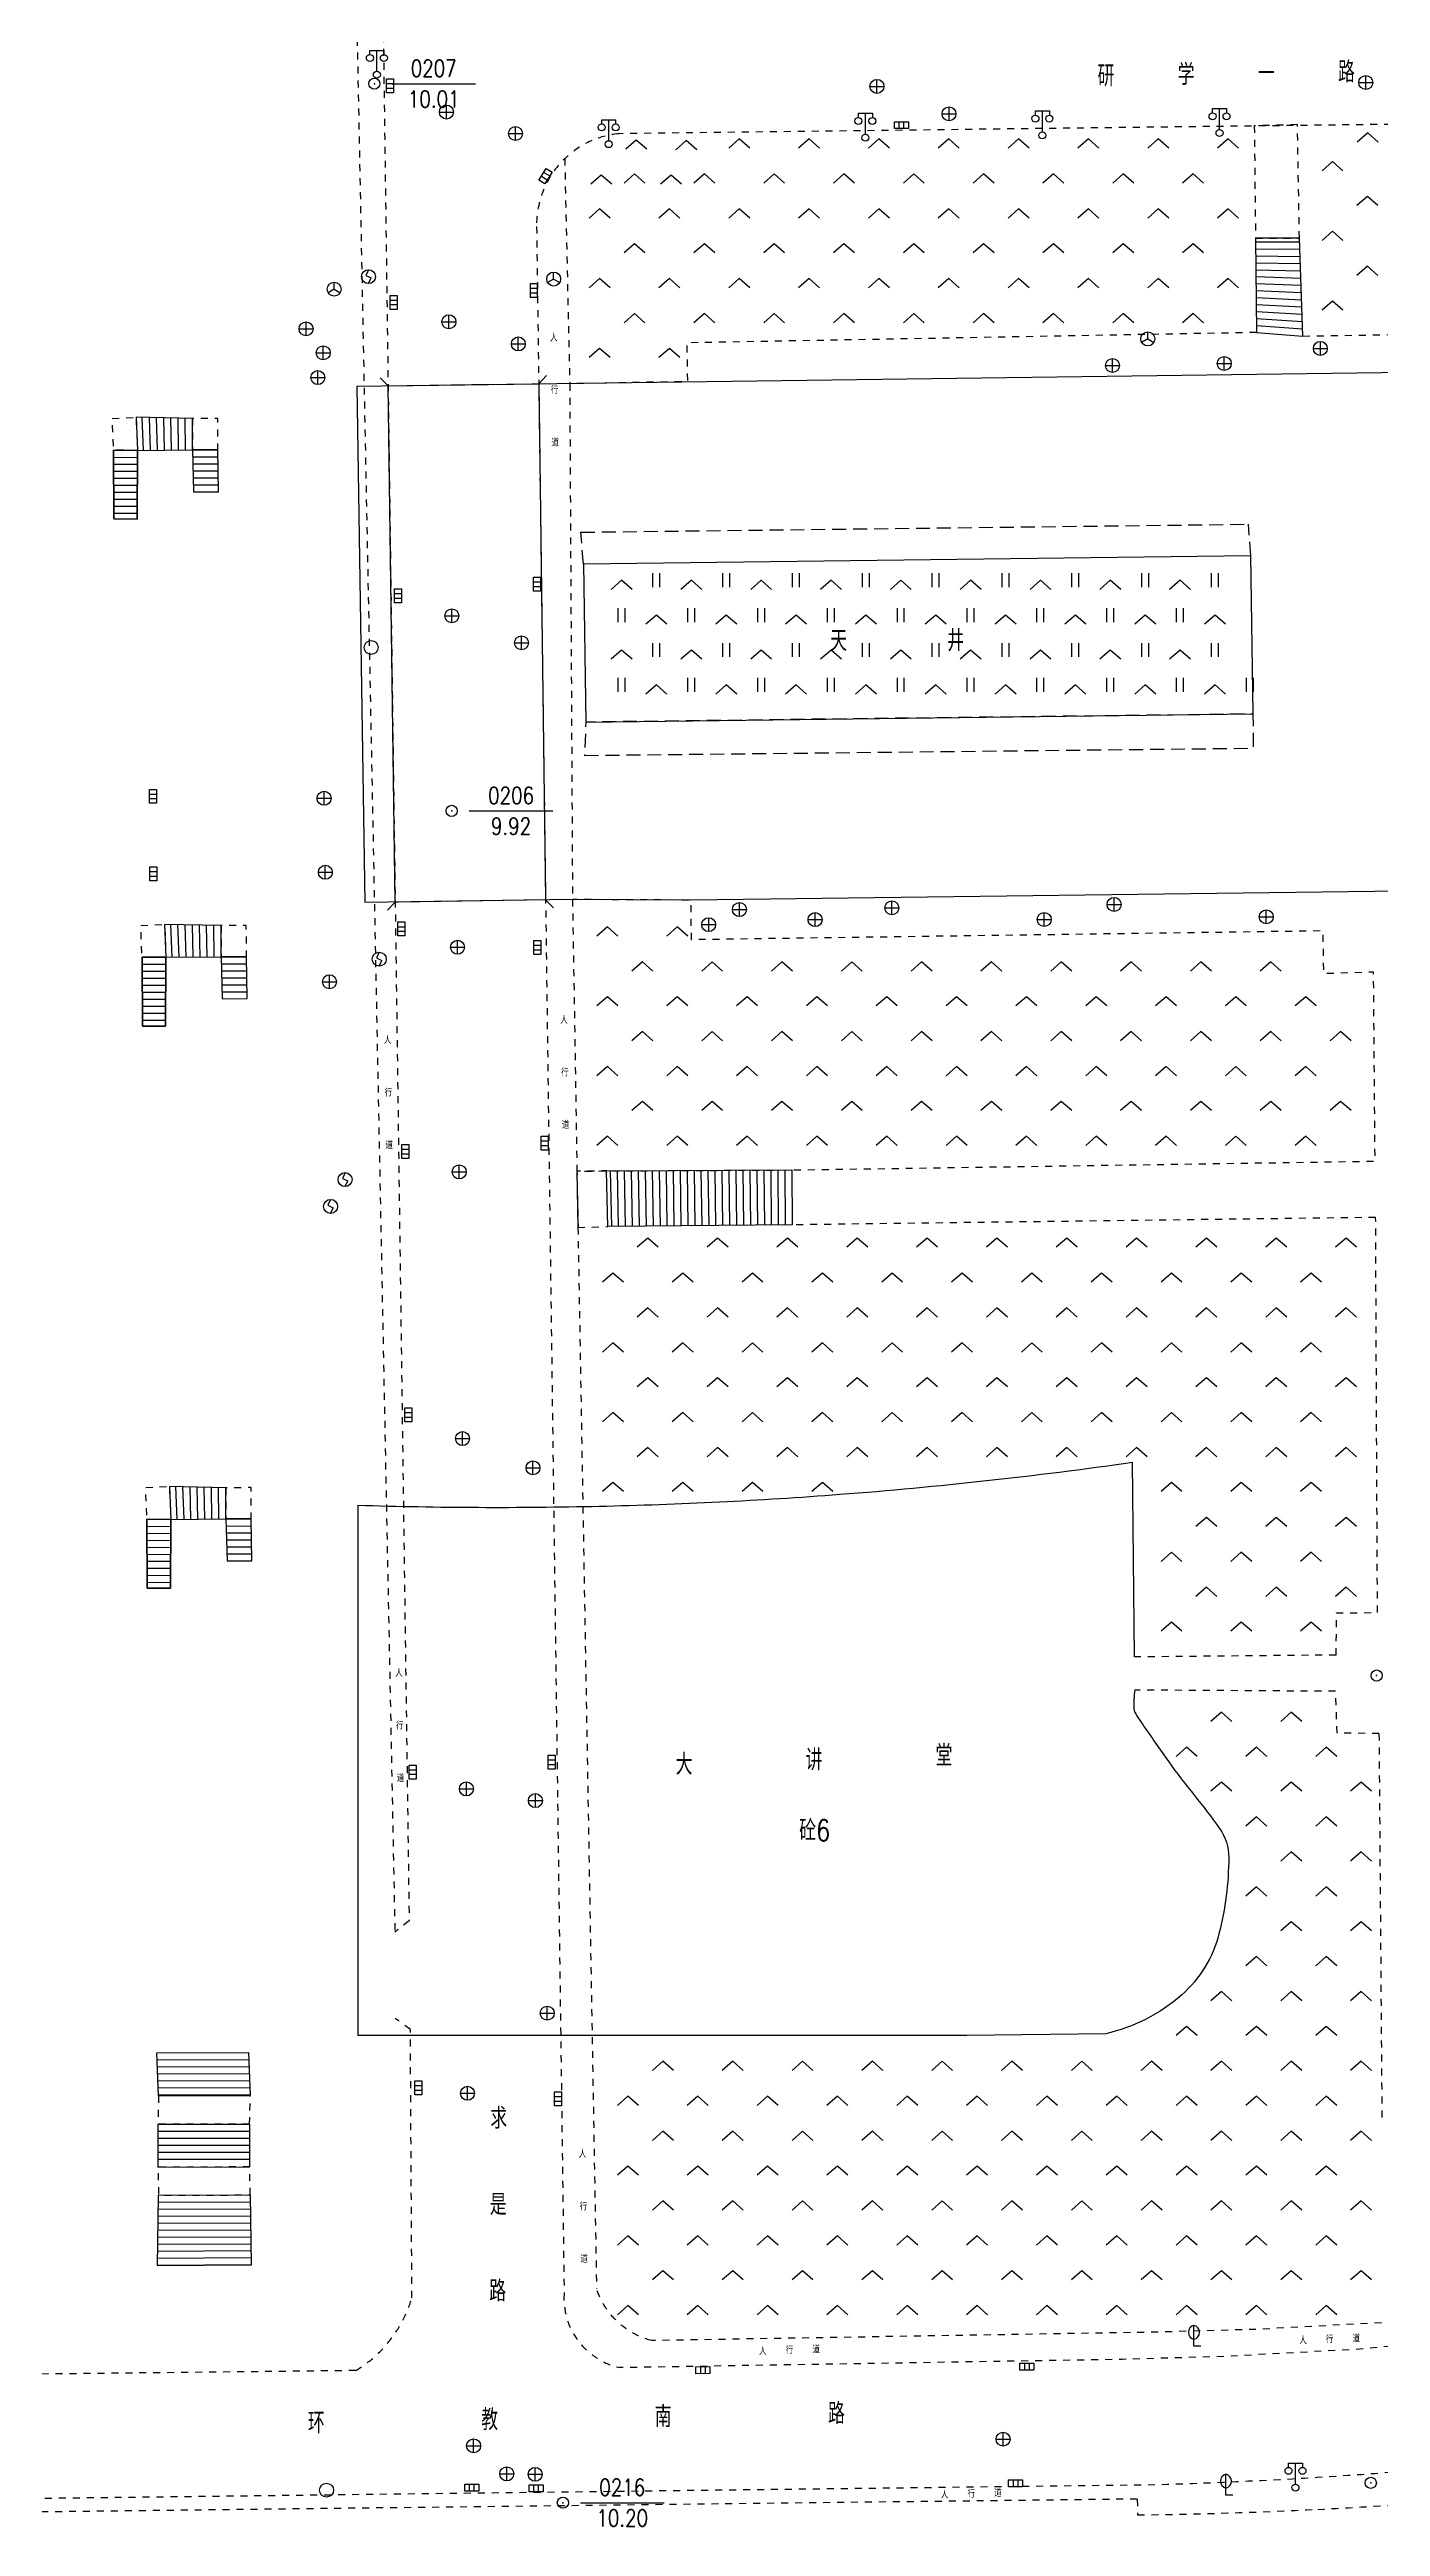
# Model space of a CAD drawing. Extents: x 1059 to 1761, y 608 to 1213.
# Drawn here: x 1550 to 1645.3, y 707.8 to 885.2 of the extents above; entities that cross this region are included whole.
import ezdxf
from ezdxf.enums import TextEntityAlignment as Align

# ---------------------------------------------------------------- set-up
doc = ezdxf.new("R2010")
doc.units = 0
doc.header["$LTSCALE"] = 0.5
doc.header["$PDSIZE"] = 0.2
doc.linetypes.add('X5', pattern=[3, 2, -1])
doc.linetypes.add('X6', pattern=[2, 1, -1])
doc.layers.get('0').update_dxf_attribs({"linetype": 'CONTINUOUS'})
doc.layers.add('ASSIST', color=7, linetype='CONTINUOUS', plot=False)
for name, color, linetype in [('DLDW', 11, 'CONTINUOUS'), ('DLSS', 4, 'CONTINUOUS'), ('GXYZ', 2, 'CONTINUOUS'), ('JMD', 6, 'CONTINUOUS'), ('KZD', 1, 'CONTINUOUS'), ('ZBTZ', 3, 'CONTINUOUS')]:
    doc.layers.add(name, color=color, linetype=linetype)
doc.styles.add('HZ', font='rs.shx', dxfattribs={"width": 0.8, "bigfont": 'hztxt.shx'})

# ---------------------------------------------------------------- blocks, each defined once
blk = doc.blocks.new('gc041')
for p, q in [((-1, 0.5), (1, 0.5)), ((-1, -0.5), (-1, 0.5)), ((-0.33, 0.5), (-0.33, -0.5)), ((0.33, 0.5), (0.33, -0.5)), ((1, 0.5), (1, -0.5)), ((1, -0.5), (-1, -0.5))]:
    blk.add_line(p, q)
blk = doc.blocks.new('gc043')
for p, q in [((-1, 0), (1, 0)), ((0, -1), (0, 1))]:
    blk.add_line(p, q)
blk.add_circle((0, 0), 1)
blk = doc.blocks.new('gc050')
for p, q in [((0, 1), (-0.38, 0.18)), ((-0.38, 0.18), (0.38, -0.18)), ((0, -1), (0.38, -0.18))]:
    blk.add_line(p, q)
blk.add_circle((0, 0), 1)
blk = doc.blocks.new('gc188')
blk.add_circle((0, 0), 1)
blk = doc.blocks.new('gc048')
for q in [(-0.87, -0.5), (0, 1), (0.87, -0.5)]:
    blk.add_line((0, 0), q)
blk.add_circle((0, 0), 1)
blk = doc.blocks.new('gc097')
for p, q in [((-1, 2.9), (-1, 3.5)), ((-1, 3.5), (1, 3.5)), ((0, 0.5), (0, 3.5)), ((1, 3.5), (1, 2.9))]:
    blk.add_line(p, q)
for centre in [(-1, 2.4), (0, 0), (1, 2.4)]:
    blk.add_circle(centre, 0.5)
blk = doc.blocks.new('gc143')
for p, q in [((0, 0), (0, 3)), ((1, 0), (0, 0))]:
    blk.add_line(p, q)
for centre, start, end in [((0.225, 2), 102.68038, 257.31962), ((-0.225, 2), 282.68038, 77.31962)]:
    blk.add_arc(centre, 1.025, start, end)
blk = doc.blocks.new('gc211')
for p, q in [((0, 0), (-1.5, -1.32)), ((1.5, -1.32), (0, 0))]:
    blk.add_line(p, q)
blk = doc.blocks.new('gc117')
blk.add_circle((0, 0), 0.8)
blk.add_point((0, 0))
blk = doc.blocks.new('gc121')
for p, q in [((-0.5, -1), (-0.5, 1)), ((0.5, -1), (0.5, 1))]:
    blk.add_line(p, q)

msp = doc.modelspace()

# ---------------------------------------------------------------- linework, layer by layer
at = {"linetype": 'Continuous'}
msp.add_line((1587.8, 804.82, 10.01), (1587.87, 800.8, 10.02), dxfattribs=at)
at = {"linetype": 'Continuous', "flags": 128}
for points, elevation in [([(1554.62, 856.46), (1554.64, 851.54), (1556.3, 851.53), (1556.33, 856.45)], 22.78), ([(1556.66, 820.15), (1556.68, 815.22), (1558.34, 815.21), (1558.37, 820.14)], 22.76), ([(1557.01, 779.89), (1557.03, 774.96), (1558.69, 774.95), (1558.72, 779.88)], 22.78)]:
    msp.add_lwpolyline(points, close=True, dxfattribs=dict(at, elevation=elevation))
at = {"layer": 'ASSIST', "linetype": 'Continuous', "flags": 128}
for points in [[(1636.39, 871.65), (1636.46, 864.89), (1639.78, 864.64), (1639.53, 871.65)], [(1574.27, 861.08), (1585.06, 861.22), (1585.55, 824.25), (1574.78, 824.09)], [(1558.37, 820.14), (1562.31, 820.18), (1562.31, 822.41), (1558.27, 822.5)], [(1589.92, 804.84), (1603.18, 804.91), (1603.21, 800.98), (1590.01, 800.85)], [(1557.76, 726.42), (1557.84, 731.48), (1564.4, 731.5), (1564.47, 726.46)]]:
    msp.add_lwpolyline(points, close=True, dxfattribs=at)
for points, elevation in [([(1556.33, 856.45), (1560.27, 856.49), (1560.26, 858.72), (1556.23, 858.82)], 0.02), ([(1554.64, 851.54), (1554.62, 856.46), (1556.33, 856.45), (1556.3, 851.53)], 10.16), ([(1560.27, 856.49), (1560.35, 853.48), (1562.13, 853.49), (1562.09, 856.5)], 10.16), ([(1556.68, 815.22), (1556.66, 820.15), (1558.37, 820.14), (1558.34, 815.21)], 10.14), ([(1562.31, 820.18), (1562.39, 817.17), (1564.18, 817.18), (1564.13, 820.19)], 10.14), ([(1558.72, 779.88), (1562.66, 779.92), (1562.65, 782.15), (1558.62, 782.24)], 0.02), ([(1557.03, 774.96), (1557.01, 779.89), (1558.72, 779.88), (1558.69, 774.95)], 10.16), ([(1562.66, 779.92), (1562.74, 776.91), (1564.52, 776.92), (1564.48, 779.93)], 10.16), ([(1557.84, 738.6), (1557.71, 741.67), (1564.27, 741.7), (1564.4, 738.62)], 14.38)]:
    msp.add_lwpolyline(points, close=True, dxfattribs=dict(at, elevation=elevation))
at = {"layer": 'DLSS', "linetype": 'X6'}
for p, q in [((1573.04, 951.19, 9.85), (1575.78, 751.14, 9.84)), ((1571.7, 903.93, 10.03), (1574.76, 750.33, 10)), ((1639.39, 879.78, 13.09), (1636.3, 879.69, 12.89)), ((1636.3, 879.69, 12.89), (1636.39, 871.65, 13.22)), ((1639.53, 871.65), (1639.39, 879.78, 13.09)), ((1586.92, 877.34, 9.83), (1587.28, 861.22, 11.56)), ((1584.91, 872.49, 9.89), (1586.88, 724.45, 9.89)), ((1636.39, 871.65, 13.22), (1639.53, 871.65)), ((1587.28, 861.22, 11.56), (1587.48, 824.28, 9.97)), ((1587.87, 800.8, 10.02), (1589.2, 724.79, 10.07)), ((1627.92, 709.72), (1627.94, 708.58))]:
    msp.add_line(p, q, dxfattribs=at)
at = {"layer": 'DLSS', "linetype": 'X6', "flags": 128}
for points in [[(1699.1, 880.44), (1590.79, 879.13)], [(1639.78, 864.64), (1647.67, 864.76), (1647.8, 867.96)], [(1558.37, 820.14), (1556.66, 820.15), (1556.56, 822.43), (1558.27, 822.5), (1558.37, 820.14)], [(1562.31, 822.41), (1562.31, 820.18), (1564.13, 820.19), (1564.12, 822.42), (1562.31, 822.41)], [(1587.87, 800.8), (1590.01, 800.85), (1589.92, 804.84), (1587.8, 804.82), (1587.88, 800.8)], [(1644.99, 801.51), (1603.21, 800.98)], [(1645.12, 773.21), (1644.99, 801.51)], [(1642.17, 770.17), (1642.18, 773.18), (1645.12, 773.21)], [(1642.17, 770.17), (1627.73, 770.03)], [(1642.12, 767.57), (1627.74, 767.66)], [(1645.23, 764.55), (1642.23, 764.58), (1642.12, 767.57)], [(1645.23, 764.55), (1645.44, 736.57)], [(1575.78, 751.14), (1574.76, 750.33)], [(1575.87, 743.35), (1574.79, 744.14)], [(1575.98, 724.14), (1575.87, 743.35)], [(1557.84, 738.6), (1557.79, 736.56)], [(1564.35, 736.56), (1564.4, 738.62), (1557.84, 738.6)], [(1564.35, 736.56), (1557.79, 736.56)], [(1564.4, 731.5), (1564.35, 733.51), (1557.79, 733.48), (1557.84, 731.48), (1564.4, 731.5)], [(1660.34, 723.78), (1645.8, 722.37), (1636.44, 721.87), (1629.15, 721.67), (1593.15, 721.07)], [(1571.96, 718.92), (1504.37, 718.17), (1500.28, 718.13)], [(1627.92, 709.72), (1496.26, 708.17)], [(1629.19, 710.73), (1504.77, 709.21), (1500.71, 709.2)]]:
    msp.add_lwpolyline(points, dxfattribs=at)
for points in [[(1590.79, 879.13, 0.083253), (1588.7, 878.56, 0.083253), (1586.92, 877.34, 0.103403), (1585.41, 875.12, 0.103403), (1584.91, 872.49)], [(1571.96, 718.92, 0.047682), (1573.36, 719.96, 0.047682), (1574.53, 721.25, 0.044389), (1575.38, 722.63, 0.044389), (1575.98, 724.14)], [(1586.88, 724.45, 0.096257), (1587.12, 722.51, 0.096257), (1588.08, 720.81, 0.080692), (1589.33, 719.75, 0.080692), (1590.85, 719.13)], [(1593.15, 721.07, -0.072632), (1591.64, 721.71, -0.072632), (1590.38, 722.75, -0.052461), (1589.68, 723.71, -0.052461), (1589.2, 724.79)], [(1659.09, 712.88, -0.005578), (1651.29, 712.07, -0.005578), (1643.48, 711.43, -0.00509), (1636.34, 711.01, -0.00509), (1629.19, 710.73)]]:
    msp.add_lwpolyline(points, format="xyb", dxfattribs=at)
for points, elevation in [([(1636.46, 864.89), (1595.66, 864.15), (1595.71, 861.38), (1587.28, 861.22)], 15.8), ([(1556.33, 856.45), (1554.62, 856.46), (1554.52, 858.74), (1556.23, 858.82), (1556.33, 856.45)], 0.02), ([(1560.26, 858.72), (1560.27, 856.49), (1562.09, 856.5), (1562.08, 858.73), (1560.26, 858.72)], 0.02), ([(1558.72, 779.88), (1557.01, 779.89), (1556.91, 782.17), (1558.62, 782.24), (1558.72, 779.88)], 0.02), ([(1562.65, 782.15), (1562.66, 779.92), (1564.48, 779.93), (1564.47, 782.16), (1562.65, 782.15)], 0.02), ([(1658.03, 721.83), (1643.49, 720.43), (1634.13, 719.93), (1626.85, 719.72), (1590.85, 719.13)], 10.22)]:
    msp.add_lwpolyline(points, dxfattribs=dict(at, elevation=elevation))
at = {"layer": 'DLSS', "linetype": 'X6', "elevation": 9.97, "flags": 128}
msp.add_lwpolyline([(1587.48, 824.28), (1587.8, 804.82), (1589.92, 804.84), (1603.18, 804.91), (1644.95, 805.54), (1644.84, 819.08), (1641.28, 818.97), (1641.23, 822.03), (1596, 821.4), (1595.96, 824.24)], close=True, dxfattribs=at)
at = {"layer": 'DLSS', "linetype": 'X6'}
msp.add_lwpolyline([(1663.59, 710.85, -0.005578), (1655.79, 710.04, -0.005578), (1647.98, 709.41, -0.00509), (1640.84, 708.98, -0.009185), (1627.94, 708.58)], format="xyb", dxfattribs=at)
at = {"layer": 'JMD', "linetype": 'Continuous'}
for p, q in [((1636.39, 871.65), (1636.46, 864.89)), ((1636.39, 871.39), (1639.53, 871.38)), ((1639.78, 864.64), (1639.53, 871.65)), ((1636.4, 870.89), (1639.55, 870.86)), ((1636.41, 870.39), (1639.57, 870.34)), ((1636.41, 869.89), (1639.59, 869.83)), ((1636.42, 869.39), (1639.61, 869.31)), ((1636.42, 868.89), (1639.63, 868.79)), ((1636.43, 868.39), (1639.65, 868.27)), ((1636.43, 867.89), (1639.66, 867.75)), ((1636.44, 867.39), (1639.68, 867.23)), ((1636.44, 866.89), (1639.7, 866.72)), ((1636.45, 866.39), (1639.72, 866.2)), ((1636.45, 865.89), (1639.74, 865.68)), ((1636.46, 865.39), (1639.76, 865.16)), ((1636.46, 864.89), (1639.78, 864.64)), ((1572.04, 861.05, 10.12), (1572.6, 824.06, 10.07)), ((1574.27, 861.08), (1573.7, 861.64)), ((1585.06, 861.22), (1585.62, 861.8)), ((1560.26, 858.72, 0.02), (1556.23, 858.82, 0.02)), ((1556.77, 856.46, 0.02), (1556.67, 858.81, 0.02)), ((1557.27, 856.46, 0.02), (1557.19, 858.79, 0.02)), ((1557.77, 856.47, 0.02), (1557.7, 858.78, 0.02)), ((1558.27, 856.47, 0.02), (1558.21, 858.77, 0.02)), ((1558.77, 856.48, 0.02), (1558.72, 858.76, 0.02)), ((1559.27, 856.48, 0.02), (1559.24, 858.75, 0.02)), ((1559.77, 856.49, 0.02), (1559.75, 858.74, 0.02)), ((1560.27, 856.49, 10.16), (1560.26, 858.72, 10.16)), ((1560.27, 856.49, 0.02), (1560.26, 858.72, 0.02)), ((1554.64, 851.54, 10.16), (1554.62, 856.46, 10.16)), ((1554.62, 855.96, 10.16), (1556.33, 855.95, 10.16)), ((1554.62, 855.46, 10.16), (1556.32, 855.45, 10.16)), ((1556.33, 856.45, 10.16), (1556.3, 851.53, 10.16)), ((1556.33, 856.45, 0.02), (1560.27, 856.49, 0.02)), ((1560.27, 856.49, 10.16), (1560.35, 853.48, 10.16)), ((1560.27, 856.48, 10.16), (1562.09, 856.49, 10.16)), ((1560.28, 855.98, 10.16), (1562.1, 855.99, 10.16)), ((1560.29, 855.48, 10.16), (1562.1, 855.49, 10.16)), ((1562.13, 853.49, 10.16), (1562.09, 856.5, 10.16)), ((1554.62, 854.96, 10.16), (1556.32, 854.95, 10.16)), ((1554.62, 854.46, 10.16), (1556.32, 854.45, 10.16)), ((1554.63, 853.96, 10.16), (1556.31, 853.95, 10.16)), ((1554.63, 853.46, 10.16), (1556.31, 853.45, 10.16)), ((1560.31, 854.98, 10.16), (1562.11, 854.99, 10.16)), ((1560.32, 854.48, 10.16), (1562.12, 854.49, 10.16)), ((1560.33, 853.98, 10.16), (1562.12, 853.99, 10.16)), ((1560.35, 853.48, 10.16), (1562.13, 853.49, 10.16)), ((1554.63, 852.96, 10.16), (1556.31, 852.95, 10.16)), ((1554.63, 852.46, 10.16), (1556.3, 852.45, 10.16)), ((1554.63, 851.96, 10.16), (1556.3, 851.95, 10.16)), ((1587.48, 824.28, 9.97), (1572.6, 824.06, 10.07)), ((1574.78, 824.09), (1574.22, 823.52)), ((1585.55, 824.25), (1586.13, 823.69)), ((1595.96, 824.24, 15.66), (1587.48, 824.28, 9.97)), ((1648.67, 824.91), (1595.96, 824.24, 15.66)), ((1562.31, 822.41), (1558.27, 822.5)), ((1558.81, 820.14), (1558.72, 822.49)), ((1559.31, 820.15), (1559.23, 822.48)), ((1559.81, 820.15), (1559.74, 822.47)), ((1560.31, 820.16), (1560.26, 822.46)), ((1560.81, 820.16), (1560.77, 822.44)), ((1561.31, 820.17), (1561.28, 822.43)), ((1561.81, 820.17), (1561.79, 822.42)), ((1562.31, 820.18, 10.14), (1562.31, 822.41, 10.14)), ((1562.31, 820.18), (1562.31, 822.41)), ((1556.68, 815.22, 10.14), (1556.66, 820.15, 10.14)), ((1556.66, 820.15, 10.14), (1558.37, 820.14, 10.14)), ((1556.66, 819.65, 10.14), (1558.37, 819.64, 10.14)), ((1558.37, 820.14, 10.14), (1558.34, 815.21, 10.14)), ((1558.37, 820.14), (1562.31, 820.18)), ((1562.31, 820.18, 10.14), (1562.39, 817.17, 10.14)), ((1562.31, 820.17, 10.14), (1564.13, 820.18, 10.14)), ((1562.32, 819.67, 10.14), (1564.14, 819.68, 10.14)), ((1564.18, 817.18, 10.14), (1564.13, 820.19, 10.14)), ((1556.66, 819.15, 10.14), (1558.37, 819.14, 10.14)), ((1556.67, 818.65, 10.14), (1558.36, 818.64, 10.14)), ((1556.67, 818.15, 10.14), (1558.36, 818.14, 10.14)), ((1562.34, 819.17, 10.14), (1564.15, 819.18, 10.14)), ((1562.35, 818.67, 10.14), (1564.15, 818.68, 10.14)), ((1562.36, 818.17, 10.14), (1564.16, 818.18, 10.14)), ((1556.67, 817.65, 10.14), (1558.36, 817.64, 10.14)), ((1556.67, 817.15, 10.14), (1558.36, 817.14, 10.14)), ((1556.67, 816.65, 10.14), (1558.35, 816.64, 10.14)), ((1556.68, 816.15, 10.14), (1558.35, 816.14, 10.14)), ((1562.38, 817.67, 10.14), (1564.17, 817.68, 10.14)), ((1562.39, 817.17, 10.14), (1564.18, 817.18, 10.14)), ((1556.68, 815.65, 10.14), (1558.35, 815.64, 10.14)), ((1589.92, 804.84), (1603.18, 804.91)), ((1590.18, 804.84), (1590.26, 800.85)), ((1590.68, 804.84), (1590.76, 800.85)), ((1591.18, 804.85), (1591.26, 800.86)), ((1591.68, 804.85), (1591.75, 800.86)), ((1592.18, 804.85), (1592.25, 800.87)), ((1592.68, 804.85), (1592.75, 800.87)), ((1593.18, 804.86), (1593.25, 800.88)), ((1593.68, 804.86), (1593.75, 800.88)), ((1594.18, 804.86), (1594.24, 800.89)), ((1594.68, 804.87), (1594.74, 800.89)), ((1595.18, 804.87), (1595.24, 800.9)), ((1595.68, 804.87), (1595.74, 800.9)), ((1596.18, 804.87), (1596.24, 800.91)), ((1596.68, 804.88), (1596.73, 800.92)), ((1597.18, 804.88), (1597.23, 800.92)), ((1597.68, 804.88), (1597.73, 800.93)), ((1598.18, 804.88), (1598.23, 800.93)), ((1598.68, 804.89), (1598.73, 800.94)), ((1599.18, 804.89), (1599.22, 800.94)), ((1599.68, 804.89), (1599.72, 800.95)), ((1600.18, 804.89), (1600.22, 800.95)), ((1600.68, 804.9), (1600.72, 800.96)), ((1601.18, 804.9), (1601.22, 800.96)), ((1601.68, 804.9), (1601.71, 800.97)), ((1602.18, 804.9), (1602.21, 800.97)), ((1602.68, 804.91), (1602.71, 800.98)), ((1603.18, 804.91), (1603.21, 800.98)), ((1603.21, 800.98), (1590.01, 800.85)), ((1562.65, 782.15, 0.02), (1558.62, 782.24, 0.02)), ((1559.16, 779.88, 0.02), (1559.07, 782.23, 0.02)), ((1559.66, 779.89, 0.02), (1559.58, 782.22, 0.02)), ((1560.16, 779.89, 0.02), (1560.09, 782.21, 0.02)), ((1560.66, 779.9, 0.02), (1560.6, 782.19, 0.02)), ((1561.16, 779.9, 0.02), (1561.11, 782.18, 0.02)), ((1561.66, 779.91, 0.02), (1561.63, 782.17, 0.02)), ((1562.16, 779.91, 0.02), (1562.14, 782.16, 0.02)), ((1562.66, 779.92, 10.16), (1562.65, 782.15, 10.16)), ((1562.66, 779.92, 0.02), (1562.65, 782.15, 0.02)), ((1572.11, 780.9), (1572.11, 742.92)), ((1557.03, 774.96, 10.16), (1557.01, 779.89, 10.16)), ((1557.01, 779.39, 10.16), (1558.72, 779.38, 10.16)), ((1557.01, 778.89, 10.16), (1558.71, 778.88, 10.16)), ((1558.72, 779.88, 10.16), (1558.69, 774.95, 10.16)), ((1558.72, 779.88, 0.02), (1562.66, 779.92, 0.02)), ((1562.66, 779.92, 10.16), (1562.74, 776.91, 10.16)), ((1562.66, 779.91, 10.16), (1564.48, 779.92, 10.16)), ((1562.67, 779.41, 10.16), (1564.49, 779.42, 10.16)), ((1562.68, 778.91, 10.16), (1564.49, 778.92, 10.16)), ((1564.52, 776.92, 10.16), (1564.48, 779.93, 10.16)), ((1557.01, 778.39, 10.16), (1558.71, 778.38, 10.16)), ((1557.01, 777.89, 10.16), (1558.71, 777.88, 10.16)), ((1557.02, 777.39, 10.16), (1558.7, 777.38, 10.16)), ((1562.7, 778.41, 10.16), (1564.5, 778.42, 10.16)), ((1562.71, 777.91, 10.16), (1564.51, 777.92, 10.16)), ((1562.72, 777.41, 10.16), (1564.51, 777.42, 10.16)), ((1557.02, 776.89, 10.16), (1558.7, 776.88, 10.16)), ((1557.02, 776.39, 10.16), (1558.7, 776.38, 10.16)), ((1557.02, 775.89, 10.16), (1558.7, 775.87, 10.16)), ((1557.02, 775.39, 10.16), (1558.69, 775.37, 10.16)), ((1562.74, 776.91, 10.16), (1564.52, 776.92, 10.16)), ((1557.71, 741.67, 14.38), (1564.27, 741.7, 14.38)), ((1615.71, 742.92, 16.06), (1572.11, 742.92, 6.03)), ((1625.66, 743.05, 16.1), (1615.71, 742.92, 16.06)), ((1557.73, 741.17, 14.38), (1564.29, 741.2, 14.38)), ((1557.75, 740.67, 14.38), (1564.31, 740.7, 14.38)), ((1557.77, 740.17, 14.38), (1564.33, 740.2, 14.38)), ((1557.79, 739.67, 14.38), (1564.35, 739.7, 14.38)), ((1557.82, 739.17, 14.38), (1564.38, 739.2, 14.38)), ((1557.84, 738.67, 14.38), (1564.4, 738.7, 14.38)), ((1557.84, 738.6, 27.11), (1564.4, 738.62, 27.11)), ((1557.79, 736.56), (1564.35, 736.56)), ((1557.79, 736.56), (1557.79, 733.48)), ((1564.35, 736.56), (1564.35, 733.49)), ((1557.79, 736.06), (1564.35, 736.06)), ((1557.79, 735.56), (1564.35, 735.56)), ((1557.79, 735.06), (1564.35, 735.06)), ((1557.79, 734.56), (1564.35, 734.56)), ((1557.79, 734.06), (1564.35, 734.06)), ((1557.79, 733.48, 12.73), (1564.35, 733.51, 12.73)), ((1557.76, 726.42), (1557.84, 731.48)), ((1557.83, 730.98), (1564.41, 731)), ((1557.84, 731.48), (1564.4, 731.5)), ((1564.4, 731.5), (1564.47, 726.46)), ((1557.81, 729.98), (1564.42, 730.01)), ((1557.81, 729.48), (1564.43, 729.51)), ((1557.82, 730.48), (1564.41, 730.51)), ((1557.77, 727.48), (1564.46, 727.52)), ((1557.78, 727.98), (1564.45, 728.01)), ((1557.79, 728.48), (1564.44, 728.51)), ((1557.8, 728.98), (1564.43, 729.01)), ((1557.76, 726.48), (1564.47, 726.52)), ((1557.77, 726.98), (1564.46, 727.02))]:
    msp.add_line(p, q, dxfattribs=at)
at = {"layer": 'JMD', "linetype": 'X5'}
for p, q in [((1574.27, 861.08), (1585.06, 861.22)), ((1588.08, 850.59, 15.88), (1635.88, 851.16, 15.88)), ((1588.26, 848.31), (1588.08, 850.59, 15.88)), ((1636.05, 848.89), (1635.88, 851.16, 15.88)), ((1585.55, 824.25), (1574.78, 824.09))]:
    msp.add_line(p, q, dxfattribs=at)
at = {"layer": 'JMD', "linetype": 'Continuous', "elevation": 10.12, "flags": 128}
msp.add_lwpolyline([(1572.04, 861.05), (1711.67, 862.91), (1712.17, 825.76), (1648.67, 824.91)], dxfattribs=at)
at = {"layer": 'JMD', "linetype": 'Continuous', "flags": 128}
msp.add_lwpolyline([(1588.43, 836.99), (1636.23, 837.57), (1636.05, 848.89), (1588.26, 848.31)], close=True, dxfattribs=at)
at = {"layer": 'JMD', "linetype": 'X5', "flags": 128}
msp.add_lwpolyline([(1588.34, 834.6), (1636.25, 835.12), (1636.23, 837.57), (1588.43, 836.99)], close=True, dxfattribs=at)
at = {"layer": 'JMD', "linetype": 'Continuous', "flags": 128}
for points in [[(1572.11, 780.9, 0.01345), (1589.38, 780.83, 0.01345), (1606.63, 781.68, 0.008208), (1617.12, 782.66, 0.008208), (1627.58, 783.98)], [(1627.74, 767.66, 0.039857), (1627.67, 766.4, 0.130376), (1627.77, 766.02, 0.016001), (1628.31, 765.19, 0.004844), (1630.17, 762.52, 0.01534), (1632.01, 760.12, -0.015526), (1633.82, 757.74, -0.157726), (1634.47, 755.67, -0.060741), (1633.77, 750.2, -0.150951), (1631.1, 745.83, -0.125803), (1625.66, 743.05)]]:
    msp.add_lwpolyline(points, format="xyb", dxfattribs=at)
msp.add_lwpolyline([(1627.73, 770.03), (1627.58, 783.98)], dxfattribs=at)
at = {"layer": 'KZD', "linetype": 'Continuous'}
for p, q in [((1574.54, 882.71), (1580.54, 882.71)), ((1580.08, 830.63), (1586.08, 830.63)), ((1588.04, 709.46), (1594.04, 709.46))]:
    msp.add_line(p, q, dxfattribs=at)

# ---------------------------------------------------------------- block references
at = {"layer": 'DLDW', "linetype": 'Continuous', "xscale": 0.5, "yscale": 0.5}
for p in [(1573.47, 883.35, 10.01), (1590.07, 878.38, 10.28), (1608.45, 878.84, 10.46), (1621.13, 879.01, 10.46), (1633.81, 879.18, 10.46), (1639.25, 710.54, 9.93)]:
    msp.add_blockref('gc097', p, dxfattribs=at)
at = {"layer": 'GXYZ', "linetype": 'Continuous', "xscale": 0.5, "yscale": 0.5, "zscale": 0.5}
for p, rotation in [((1574.41, 882.55), 90), ((1611.03, 879.74, 11.25), 180), ((1585.55, 876.09, 9.82), 58.42188965353406), ((1574.68, 867.05), 90), ((1584.71, 867.89, 9.85), 90), ((1574.99, 846.03), 90), ((1584.94, 846.87, 9.81), 90), ((1557.45, 831.67, 10.11), 90), ((1557.46, 826.12, 10.13), 90), ((1575.22, 822.17), 90), ((1584.95, 820.85, 9.83), 90), ((1585.48, 806.82, 9.86), 90), ((1575.5, 806.24, 9.8), 90), ((1575.73, 787.38), 90), ((1585.99, 762.5, 9.81), 90), ((1576.03, 761.79, 9.86), 90), ((1576.43, 739.17, 9.87), 90), ((1586.43, 738.39, 9.85), 90), ((1596.81, 718.95, 9.74), 0.3491714269316069), ((1580.27, 710.54, 9.82), 180), ((1584.88, 710.48, 9.81), 180)]:
    msp.add_blockref('gc041', p, dxfattribs=dict(at, rotation=rotation))
at = {"layer": 'GXYZ', "linetype": 'Continuous', "xscale": 0.5, "yscale": 0.5}
for name, p in [('gc043', (1609.28, 882.52, 11.14)), ('gc043', (1644.28, 882.8, 13.44)), ('gc043', (1578.45, 880.68, 9.9)), ('gc043', (1614.44, 880.55, 11.46)), ('gc043', (1583.4, 879.14, 9.89)), ('gc050', (1572.87, 868.89, 10.03)), ('gc048', (1570.41, 867.99, 10.13)), ('gc048', (1586.13, 868.72, 10.07)), ('gc043', (1578.63, 865.66, 9.93)), ('gc043', (1568.4, 865.15, 10.13)), ('gc043', (1583.6, 864.07, 9.88)), ('gc048', (1628.67, 864.43, 15.74)), ('gc043', (1641.03, 863.75, 15.73)), ('gc043', (1569.63, 863.43, 10.13)), ('gc043', (1626.15, 862.53, 15.74)), ('gc043', (1634.15, 862.67, 15.76)), ('gc043', (1569.24, 861.66, 10.13)), ('gc043', (1578.84, 844.6, 9.92)), ('gc188', (1573.06, 842.33, 10.01)), ('gc043', (1583.83, 842.66, 9.85)), ('gc043', (1569.69, 831.53, 10.1)), ('gc043', (1569.78, 826.23, 10.09)), ('gc043', (1599.43, 823.56, 15.66)), ('gc043', (1604.85, 822.84, 15.67)), ('gc043', (1610.35, 823.68, 15.69)), ('gc043', (1621.26, 822.85, 15.65)), ('gc043', (1626.26, 823.93, 15.67)), ('gc043', (1637.16, 823.04, 15.68)), ('gc043', (1597.23, 822.48, 15.6)), ('gc050', (1573.64, 820.01, 10.01)), ('gc043', (1579.24, 820.86, 9.91)), ('gc043', (1570.08, 818.39, 10.08)), ('gc050', (1571.19, 804.22, 10.02)), ('gc043', (1579.37, 804.77, 9.93)), ('gc050', (1570.16, 802.3, 10.05)), ('gc043', (1579.6, 785.67, 9.93)), ('gc043', (1584.65, 783.58, 9.88)), ('gc043', (1579.88, 760.58, 9.91)), ('gc043', (1584.82, 759.74, 9.84)), ('gc043', (1585.67, 744.52, 9.86)), ('gc043', (1579.96, 738.78, 9.94)), ('gc043', (1580.4, 713.53, 9.87)), ('gc043', (1618.31, 714.01, 9.79)), ('gc043', (1582.77, 711.52, 9.82)), ('gc043', (1584.81, 711.49, 9.83)), ('gc188', (1569.87, 710.36, 9.87))]:
    msp.add_blockref(name, p, dxfattribs=at)
at = {"layer": 'GXYZ', "linetype": 'Continuous', "xscale": 0.5, "yscale": 0.5, "zscale": 0.5}
for p in [(1620.02, 719.19, 9.75), (1619.21, 710.85, 9.77)]:
    msp.add_blockref('gc041', p, dxfattribs=at)
at = {"layer": 'KZD', "linetype": 'Continuous', "xscale": 0.5, "yscale": 0.5}
for p in [(1573.29, 882.71, 10.01), (1578.83, 830.63, 9.92), (1645.06, 768.7, 15.69), (1586.79, 709.46, 10.2), (1644.64, 710.88, 10.02)]:
    msp.add_blockref('gc117', p, dxfattribs=at)
at = {"layer": 'ZBTZ', "linetype": 'Continuous', "xscale": 0.5, "yscale": 0.5}
for name, p in [('gc211', (1592.04, 878.67)), ('gc211', (1595.63, 878.64)), ('gc211', (1599.42, 878.75)), ('gc211', (1604.42, 878.75)), ('gc211', (1609.42, 878.75)), ('gc211', (1614.42, 878.75)), ('gc211', (1619.42, 878.75)), ('gc211', (1624.42, 878.75)), ('gc211', (1629.42, 878.75)), ('gc211', (1634.42, 878.75)), ('gc211', (1644.42, 879.19)), ('gc211', (1641.9, 877.14)), ('gc211', (1589.54, 876.17)), ('gc211', (1591.92, 876.25)), ('gc211', (1594.54, 876.17)), ('gc211', (1596.92, 876.25)), ('gc211', (1601.92, 876.25)), ('gc211', (1606.92, 876.25)), ('gc211', (1611.92, 876.25)), ('gc211', (1616.92, 876.25)), ('gc211', (1621.92, 876.25)), ('gc211', (1626.92, 876.25)), ('gc211', (1631.92, 876.25)), ('gc211', (1644.4, 874.64)), ('gc211', (1589.42, 873.75)), ('gc211', (1594.42, 873.75)), ('gc211', (1599.42, 873.75)), ('gc211', (1604.42, 873.75)), ('gc211', (1609.42, 873.75)), ('gc211', (1614.42, 873.75)), ('gc211', (1619.42, 873.75)), ('gc211', (1624.42, 873.75)), ('gc211', (1629.42, 873.75)), ('gc211', (1634.42, 873.75)), ('gc211', (1591.92, 871.25)), ('gc211', (1596.92, 871.25)), ('gc211', (1601.92, 871.25)), ('gc211', (1606.92, 871.25)), ('gc211', (1611.92, 871.25)), ('gc211', (1616.92, 871.25)), ('gc211', (1621.92, 871.25)), ('gc211', (1626.92, 871.25)), ('gc211', (1631.92, 871.25)), ('gc211', (1641.9, 872.14)), ('gc211', (1644.4, 869.64)), ('gc211', (1589.42, 868.75)), ('gc211', (1594.42, 868.75)), ('gc211', (1599.42, 868.75)), ('gc211', (1604.42, 868.75)), ('gc211', (1609.42, 868.75)), ('gc211', (1614.42, 868.75)), ('gc211', (1619.42, 868.75)), ('gc211', (1624.42, 868.75)), ('gc211', (1629.42, 868.75)), ('gc211', (1634.42, 868.75)), ('gc211', (1591.92, 866.25)), ('gc211', (1596.92, 866.25)), ('gc211', (1601.92, 866.25)), ('gc211', (1606.92, 866.25)), ('gc211', (1611.92, 866.25)), ('gc211', (1616.92, 866.25)), ('gc211', (1621.92, 866.25)), ('gc211', (1626.92, 866.25)), ('gc211', (1631.92, 866.25)), ('gc211', (1641.9, 867.14)), ('gc211', (1589.42, 863.75)), ('gc211', (1594.42, 863.75)), ('gc211', (1590.99, 847.15)), ('gc121', (1593.49, 847.15)), ('gc211', (1595.99, 847.15)), ('gc121', (1598.49, 847.15)), ('gc211', (1600.99, 847.15)), ('gc121', (1603.49, 847.15)), ('gc211', (1605.99, 847.15)), ('gc121', (1608.49, 847.15)), ('gc211', (1610.99, 847.15)), ('gc121', (1613.49, 847.15)), ('gc211', (1615.99, 847.15)), ('gc121', (1618.49, 847.15)), ('gc211', (1620.99, 847.15)), ('gc121', (1623.49, 847.15)), ('gc211', (1625.99, 847.15)), ('gc121', (1628.49, 847.15)), ('gc211', (1630.99, 847.15)), ('gc121', (1633.49, 847.15)), ('gc121', (1590.99, 844.65)), ('gc211', (1593.49, 844.65)), ('gc121', (1595.99, 844.65)), ('gc211', (1598.49, 844.65)), ('gc121', (1600.99, 844.65)), ('gc211', (1603.49, 844.65)), ('gc121', (1605.99, 844.65)), ('gc211', (1608.49, 844.65)), ('gc121', (1610.99, 844.65)), ('gc211', (1613.49, 844.65)), ('gc121', (1615.99, 844.65)), ('gc211', (1618.49, 844.65)), ('gc121', (1620.99, 844.65)), ('gc211', (1623.49, 844.65)), ('gc121', (1625.99, 844.65)), ('gc211', (1628.49, 844.65)), ('gc121', (1630.99, 844.65)), ('gc211', (1633.49, 844.65)), ('gc211', (1590.99, 842.15)), ('gc121', (1593.49, 842.15)), ('gc211', (1595.99, 842.15)), ('gc121', (1598.49, 842.15)), ('gc211', (1600.99, 842.15)), ('gc121', (1603.49, 842.15)), ('gc211', (1605.99, 842.15)), ('gc121', (1608.49, 842.15)), ('gc211', (1610.99, 842.15)), ('gc121', (1613.49, 842.15)), ('gc211', (1615.99, 842.15)), ('gc121', (1618.49, 842.15)), ('gc211', (1620.99, 842.15)), ('gc121', (1623.49, 842.15)), ('gc211', (1625.99, 842.15)), ('gc121', (1628.49, 842.15)), ('gc211', (1630.99, 842.15)), ('gc121', (1633.49, 842.15)), ('gc121', (1590.99, 839.65)), ('gc211', (1593.49, 839.65)), ('gc121', (1595.99, 839.65)), ('gc211', (1598.49, 839.65)), ('gc121', (1600.99, 839.65)), ('gc211', (1603.49, 839.65)), ('gc121', (1605.99, 839.65)), ('gc211', (1608.49, 839.65)), ('gc121', (1610.99, 839.65)), ('gc211', (1613.49, 839.65)), ('gc121', (1615.99, 839.65)), ('gc211', (1618.49, 839.65)), ('gc121', (1620.99, 839.65)), ('gc211', (1623.49, 839.65)), ('gc121', (1625.99, 839.65)), ('gc211', (1628.49, 839.65)), ('gc121', (1630.99, 839.65)), ('gc211', (1633.49, 839.65)), ('gc121', (1635.99, 839.65)), ('gc211', (1589.98, 822.32)), ('gc211', (1594.98, 822.32)), ('gc211', (1592.48, 819.82)), ('gc211', (1597.48, 819.82)), ('gc211', (1602.48, 819.82)), ('gc211', (1607.48, 819.82)), ('gc211', (1612.48, 819.82)), ('gc211', (1617.48, 819.82)), ('gc211', (1622.48, 819.82)), ('gc211', (1627.48, 819.82)), ('gc211', (1632.48, 819.82)), ('gc211', (1637.48, 819.82)), ('gc211', (1589.98, 817.32)), ('gc211', (1594.98, 817.32)), ('gc211', (1599.98, 817.32)), ('gc211', (1604.98, 817.32)), ('gc211', (1609.98, 817.32)), ('gc211', (1614.98, 817.32)), ('gc211', (1619.98, 817.32)), ('gc211', (1624.98, 817.32)), ('gc211', (1629.98, 817.32)), ('gc211', (1634.98, 817.32)), ('gc211', (1639.98, 817.32)), ('gc211', (1592.48, 814.82)), ('gc211', (1597.48, 814.82)), ('gc211', (1602.48, 814.82)), ('gc211', (1607.48, 814.82)), ('gc211', (1612.48, 814.82)), ('gc211', (1617.48, 814.82)), ('gc211', (1622.48, 814.82)), ('gc211', (1627.48, 814.82)), ('gc211', (1632.48, 814.82)), ('gc211', (1637.48, 814.82)), ('gc211', (1642.48, 814.82)), ('gc211', (1589.98, 812.32)), ('gc211', (1594.98, 812.32)), ('gc211', (1599.98, 812.32)), ('gc211', (1604.98, 812.32)), ('gc211', (1609.98, 812.32)), ('gc211', (1614.98, 812.32)), ('gc211', (1619.98, 812.32)), ('gc211', (1624.98, 812.32)), ('gc211', (1629.98, 812.32)), ('gc211', (1634.98, 812.32)), ('gc211', (1639.98, 812.32)), ('gc211', (1592.48, 809.82)), ('gc211', (1597.48, 809.82)), ('gc211', (1602.48, 809.82)), ('gc211', (1607.48, 809.82)), ('gc211', (1612.48, 809.82)), ('gc211', (1617.48, 809.82)), ('gc211', (1622.48, 809.82)), ('gc211', (1627.48, 809.82)), ('gc211', (1632.48, 809.82)), ('gc211', (1637.48, 809.82)), ('gc211', (1642.48, 809.82)), ('gc211', (1589.98, 807.32)), ('gc211', (1594.98, 807.32)), ('gc211', (1599.98, 807.32)), ('gc211', (1604.98, 807.32)), ('gc211', (1609.98, 807.32)), ('gc211', (1614.98, 807.32)), ('gc211', (1619.98, 807.32)), ('gc211', (1624.98, 807.32)), ('gc211', (1629.98, 807.32)), ('gc211', (1634.98, 807.32)), ('gc211', (1639.98, 807.32)), ('gc211', (1592.87, 800.03)), ('gc211', (1597.87, 800.03)), ('gc211', (1602.87, 800.03)), ('gc211', (1607.87, 800.03)), ('gc211', (1612.87, 800.03)), ('gc211', (1617.87, 800.03)), ('gc211', (1622.87, 800.03)), ('gc211', (1627.87, 800.03)), ('gc211', (1632.87, 800.03)), ('gc211', (1637.87, 800.03)), ('gc211', (1642.87, 800.03)), ('gc211', (1590.37, 797.53)), ('gc211', (1595.37, 797.53)), ('gc211', (1600.37, 797.53)), ('gc211', (1605.37, 797.53)), ('gc211', (1610.37, 797.53)), ('gc211', (1615.37, 797.53)), ('gc211', (1620.37, 797.53)), ('gc211', (1625.37, 797.53)), ('gc211', (1630.37, 797.53)), ('gc211', (1635.37, 797.53)), ('gc211', (1640.37, 797.53)), ('gc211', (1592.87, 795.03)), ('gc211', (1597.87, 795.03)), ('gc211', (1602.87, 795.03)), ('gc211', (1607.87, 795.03)), ('gc211', (1612.87, 795.03)), ('gc211', (1617.87, 795.03)), ('gc211', (1622.87, 795.03)), ('gc211', (1627.87, 795.03)), ('gc211', (1632.87, 795.03)), ('gc211', (1637.87, 795.03)), ('gc211', (1642.87, 795.03)), ('gc211', (1590.37, 792.53)), ('gc211', (1595.37, 792.53)), ('gc211', (1600.37, 792.53)), ('gc211', (1605.37, 792.53)), ('gc211', (1610.37, 792.53)), ('gc211', (1615.37, 792.53)), ('gc211', (1620.37, 792.53)), ('gc211', (1625.37, 792.53)), ('gc211', (1630.37, 792.53)), ('gc211', (1635.37, 792.53)), ('gc211', (1640.37, 792.53)), ('gc211', (1592.87, 790.03)), ('gc211', (1597.87, 790.03)), ('gc211', (1602.87, 790.03)), ('gc211', (1607.87, 790.03)), ('gc211', (1612.87, 790.03)), ('gc211', (1617.87, 790.03)), ('gc211', (1622.87, 790.03)), ('gc211', (1627.87, 790.03)), ('gc211', (1632.87, 790.03)), ('gc211', (1637.87, 790.03)), ('gc211', (1642.87, 790.03)), ('gc211', (1590.37, 787.53)), ('gc211', (1595.37, 787.53)), ('gc211', (1600.37, 787.53)), ('gc211', (1605.37, 787.53)), ('gc211', (1610.37, 787.53)), ('gc211', (1615.37, 787.53)), ('gc211', (1620.37, 787.53)), ('gc211', (1625.37, 787.53)), ('gc211', (1630.37, 787.53)), ('gc211', (1635.37, 787.53)), ('gc211', (1640.37, 787.53)), ('gc211', (1592.87, 785.03)), ('gc211', (1597.87, 785.03)), ('gc211', (1602.87, 785.03)), ('gc211', (1607.87, 785.03)), ('gc211', (1612.87, 785.03)), ('gc211', (1617.87, 785.03)), ('gc211', (1622.87, 785.03)), ('gc211', (1627.87, 785.03)), ('gc211', (1632.87, 785.03)), ('gc211', (1637.87, 785.03)), ('gc211', (1642.87, 785.03)), ('gc211', (1590.37, 782.53)), ('gc211', (1595.37, 782.53)), ('gc211', (1600.37, 782.53)), ('gc211', (1605.37, 782.53)), ('gc211', (1630.37, 782.53)), ('gc211', (1635.37, 782.53)), ('gc211', (1640.37, 782.53)), ('gc211', (1632.87, 780.03)), ('gc211', (1637.87, 780.03)), ('gc211', (1642.87, 780.03)), ('gc211', (1630.37, 777.53)), ('gc211', (1635.37, 777.53)), ('gc211', (1640.37, 777.53)), ('gc211', (1632.87, 775.03)), ('gc211', (1637.87, 775.03)), ('gc211', (1642.87, 775.03)), ('gc211', (1630.37, 772.53)), ('gc211', (1635.37, 772.53)), ('gc211', (1640.37, 772.53)), ('gc211', (1633.95, 766.07)), ('gc211', (1638.95, 766.07)), ('gc211', (1631.45, 763.57)), ('gc211', (1636.45, 763.57)), ('gc211', (1641.45, 763.57)), ('gc211', (1633.95, 761.07)), ('gc211', (1638.95, 761.07)), ('gc211', (1643.95, 761.07)), ('gc211', (1636.45, 758.57)), ('gc211', (1641.45, 758.57)), ('gc211', (1638.95, 756.07)), ('gc211', (1643.95, 756.07)), ('gc211', (1636.45, 753.57)), ('gc211', (1641.45, 753.57)), ('gc211', (1638.95, 751.07)), ('gc211', (1643.95, 751.07)), ('gc211', (1636.45, 748.57)), ('gc211', (1641.45, 748.57)), ('gc211', (1633.95, 746.07)), ('gc211', (1638.95, 746.07)), ('gc211', (1643.95, 746.07)), ('gc211', (1631.45, 743.57)), ('gc211', (1636.45, 743.57)), ('gc211', (1641.45, 743.57)), ('gc211', (1593.95, 741.07)), ('gc211', (1598.95, 741.07)), ('gc211', (1603.95, 741.07)), ('gc211', (1608.95, 741.07)), ('gc211', (1613.95, 741.07)), ('gc211', (1618.95, 741.07)), ('gc211', (1623.95, 741.07)), ('gc211', (1628.95, 741.07)), ('gc211', (1633.95, 741.07)), ('gc211', (1638.95, 741.07)), ('gc211', (1643.95, 741.07)), ('gc211', (1591.45, 738.57)), ('gc211', (1596.45, 738.57)), ('gc211', (1601.45, 738.57)), ('gc211', (1606.45, 738.57)), ('gc211', (1611.45, 738.57)), ('gc211', (1616.45, 738.57)), ('gc211', (1621.45, 738.57)), ('gc211', (1626.45, 738.57)), ('gc211', (1631.45, 738.57)), ('gc211', (1636.45, 738.57)), ('gc211', (1641.45, 738.57)), ('gc211', (1593.95, 736.07)), ('gc211', (1598.95, 736.07)), ('gc211', (1603.95, 736.07)), ('gc211', (1608.95, 736.07)), ('gc211', (1613.95, 736.07)), ('gc211', (1618.95, 736.07)), ('gc211', (1623.95, 736.07)), ('gc211', (1628.95, 736.07)), ('gc211', (1633.95, 736.07)), ('gc211', (1638.95, 736.07)), ('gc211', (1643.95, 736.07)), ('gc211', (1591.45, 733.57)), ('gc211', (1596.45, 733.57)), ('gc211', (1601.45, 733.57)), ('gc211', (1606.45, 733.57)), ('gc211', (1611.45, 733.57)), ('gc211', (1616.45, 733.57)), ('gc211', (1621.45, 733.57)), ('gc211', (1626.45, 733.57)), ('gc211', (1631.45, 733.57)), ('gc211', (1636.45, 733.57)), ('gc211', (1641.45, 733.57)), ('gc211', (1593.95, 731.07)), ('gc211', (1598.95, 731.07)), ('gc211', (1603.95, 731.07)), ('gc211', (1608.95, 731.07)), ('gc211', (1613.95, 731.07)), ('gc211', (1618.95, 731.07)), ('gc211', (1623.95, 731.07)), ('gc211', (1628.95, 731.07)), ('gc211', (1633.95, 731.07)), ('gc211', (1638.95, 731.07)), ('gc211', (1643.95, 731.07)), ('gc211', (1591.45, 728.57)), ('gc211', (1596.45, 728.57)), ('gc211', (1601.45, 728.57)), ('gc211', (1606.45, 728.57)), ('gc211', (1611.45, 728.57)), ('gc211', (1616.45, 728.57)), ('gc211', (1621.45, 728.57)), ('gc211', (1626.45, 728.57)), ('gc211', (1631.45, 728.57)), ('gc211', (1636.45, 728.57)), ('gc211', (1641.45, 728.57)), ('gc211', (1593.95, 726.07)), ('gc211', (1598.95, 726.07)), ('gc211', (1603.95, 726.07)), ('gc211', (1608.95, 726.07)), ('gc211', (1613.95, 726.07)), ('gc211', (1618.95, 726.07)), ('gc211', (1623.95, 726.07)), ('gc211', (1628.95, 726.07)), ('gc211', (1633.95, 726.07)), ('gc211', (1638.95, 726.07)), ('gc211', (1643.95, 726.07)), ('gc211', (1591.45, 723.57)), ('gc211', (1596.45, 723.57)), ('gc211', (1601.45, 723.57)), ('gc211', (1606.45, 723.57)), ('gc211', (1611.45, 723.57)), ('gc211', (1616.45, 723.57)), ('gc211', (1621.45, 723.57)), ('gc211', (1626.45, 723.57)), ('gc211', (1631.45, 723.57)), ('gc143', (1631.98, 720.66, 10.12)), ('gc211', (1636.45, 723.57)), ('gc211', (1641.45, 723.57)), ('gc143', (1634.27, 710, 10.16))]:
    msp.add_blockref(name, p, dxfattribs=at)

# ---------------------------------------------------------------- texts
at = {"layer": 'DLSS', "linetype": 'Continuous', "style": 'HZ', "width": 0.8}
for s, height, p in [('研', 1.5, (1625.08, 882.53)), ('学', 1.5, (1630.82, 882.62)), ('一', 1.5, (1636.56, 882.71)), ('路', 1.5, (1642.3, 882.8)), ('人', 0.5, (1585.87, 864.25)), ('行', 0.5, (1585.92, 860.5)), ('道', 0.5, (1585.97, 856.74)), ('人', 0.5, (1573.97, 813.94)), ('人', 0.5, (1586.6, 815.38)), ('行', 0.5, (1574.02, 810.18)), ('行', 0.5, (1586.66, 811.62)), ('道', 0.5, (1586.71, 807.87)), ('道', 0.5, (1574.08, 806.42)), ('人', 0.5, (1574.78, 768.61)), ('行', 0.5, (1574.84, 764.85)), ('道', 0.5, (1574.89, 761.09)), ('求', 1.5, (1581.6, 736.24)), ('人', 0.5, (1587.93, 734.17)), ('是', 1.5, (1581.56, 730.06)), ('行', 0.5, (1587.99, 730.41)), ('道', 0.5, (1588.04, 726.65)), ('路', 1.5, (1581.52, 723.87)), ('人', 0.5, (1600.84, 720.04)), ('行', 0.5, (1602.75, 720.11)), ('道', 0.5, (1604.66, 720.17)), ('人', 0.5, (1639.52, 720.82)), ('行', 0.5, (1641.42, 720.89)), ('道', 0.5, (1643.33, 720.95)), ('路', 1.5, (1605.78, 715.1)), ('环', 1.5, (1568.53, 714.43)), ('教', 1.5, (1580.95, 714.65)), ('南', 1.5, (1593.37, 714.87)), ('人', 0.5, (1613.85, 709.76)), ('行', 0.5, (1615.76, 709.82)), ('道', 0.5, (1617.67, 709.89))]:
    msp.add_text(s, height=height, dxfattribs=at).set_placement(p)
at = {"layer": 'JMD', "linetype": 'Continuous', "style": 'HZ', "width": 0.8}
for s, p in [('天', (1605.94, 842.07)), ('井', (1614.31, 842.07)), ('大', (1594.87, 761.59)), ('讲', (1604.17, 761.91)), ('堂', (1613.48, 762.23))]:
    msp.add_text(s, height=1.5, dxfattribs=at).set_placement(p)
msp.add_text('砼6', height=1.5, dxfattribs=at).set_placement((1604.83, 757.69), align=Align.MIDDLE)
at = {"layer": 'KZD', "linetype": 'Continuous', "style": 'HZ', "width": 0.8}
for s, p in [('0207', (1577.54, 883.81)), ('10.01', (1577.54, 881.61)), ('0206', (1583.08, 831.73)), ('9.92', (1583.08, 829.53)), ('0216', (1591.04, 710.56)), ('10.20', (1591.04, 708.36))]:
    msp.add_text(s, height=1.2, dxfattribs=at).set_placement(p, align=Align.MIDDLE)

doc.saveas('drawing.dxf')
